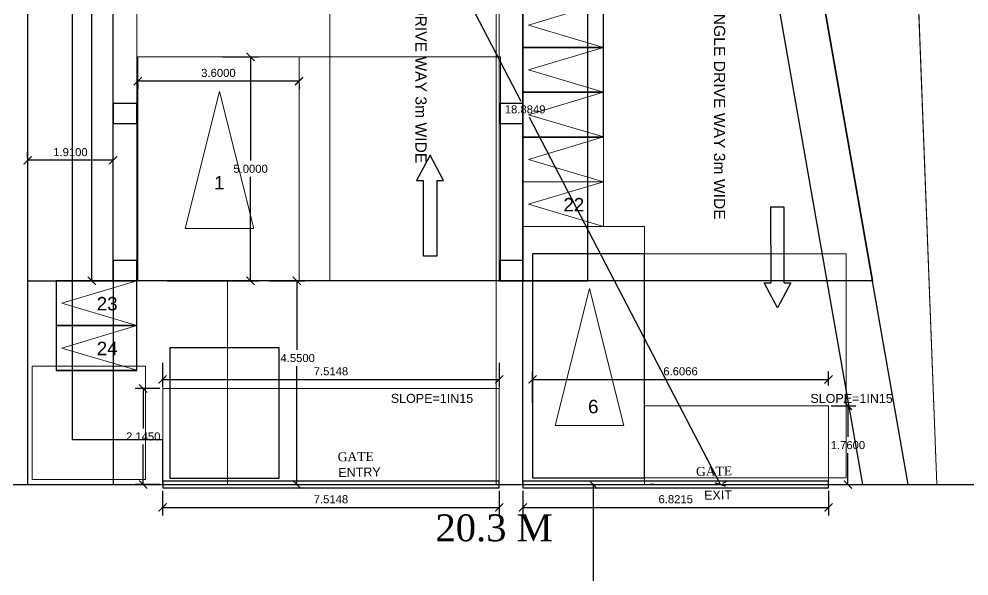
# Model space of a CAD drawing. Header units: metres. Extents: x -1559787 to -1559491, y 43492 to 43648.
# Drawn here: x -1559572.86 to -1559551.65, y 43602.54 to 43614.97 of the extents above; entities that cross this region are included whole.
import ezdxf

# ---------------------------------------------------------------- set-up
doc = ezdxf.new("R2010")
doc.units = ezdxf.units.M
doc.header["$LTSCALE"] = 750
doc.header["$MEASUREMENT"] = 0
doc.header["$PDMODE"] = 35
doc.header["$PDSIZE"] = 50
doc.linetypes.add('DOT2', pattern=[0.125, 0, -0.125])
doc.linetypes.add('PHANTOM2', pattern=[1.25, 0.625, -0.125, 0.125, -0.125, 0.125, -0.125])
doc.layers.get('0').update_dxf_attribs({"lineweight": 5})
doc.layers.get('Defpoints').update_dxf_attribs({"lineweight": 0})
for name, color, linetype, lineweight in [('AR_DIM WRK', 3, 'Continuous', 13), ('AS_AT_SITE', 6, 'Continuous', 5), ('BLK_1_DA_RAMP_1', 1, 'Continuous', 0), ('BLK_1_DA_RAMP_2', 1, 'Continuous', 0), ('BLK_1_FLR_0_STILT', 7, 'Continuous', 0), ('BLK_1_LVL_0_BLDG_FOOT_PRINT', 1, 'Continuous', 5), ('column', 242, 'Continuous', 25), ('DA_PARKING', 1, 'Continuous', 5), ('DA_TWO_WHEELER_PARKING', 130, 'Continuous', 5), ('DIST_EXIT', 7, 'Continuous', 5), ('DRIVE_WAY', 254, 'Continuous', 5), ('ED', 30, 'Continuous', 0), ('FMB_OR_PLR', 70, 'Continuous', 5), ('PER_AISLE_WIDTH', 5, 'Continuous', 5), ('SUPER_IMPOSED', 5, 'Continuous', 5), ('TWO WHEELER', 8, 'Continuous', 13), ('WASTE_DISPOSAL', 7, 'Continuous', 0)]:
    doc.layers.add(name, color=color, linetype=linetype, lineweight=lineweight)
for name, color, linetype in [('BLK_1_LVL_0_FRONT_SETBACK', 2, 'Continuous'), ('BLK_1_LVL_0_SIDE_SETBACK1', 171, 'Continuous'), ('BLK_1_LVL_0_SIDE_SETBACK2', 102, 'Continuous'), ('BLK_1_PROJECTED_BALCONY', 5, 'Continuous'), ('DRIVEWAY', 6, 'Continuous'), ('MAIN_GATE', 57, 'Continuous'), ('PLOT_BOUNDARY', 70, 'Continuous'), ('ROAD_WIDTH', 1, 'Continuous'), ('RWH', 130, 'Continuous'), ('SEPTIC_TANK', 146, 'Continuous'), ('TX', 3, 'Continuous')]:
    doc.layers.add(name, color=color, linetype=linetype)
doc.layers.add('PARKING_SLOT', color=30, linetype='Continuous', plot=False)
doc.layers.add('TWO_WHEELER_PARKING', color=2, linetype='Continuous', plot=False)
doc.styles.get("Standard").update_dxf_attribs({"font": 'arial.ttf'})
doc.styles.add('style4', font='BOOKOS.TTF', dxfattribs={"height": 300})
doc.dimstyles.get("Standard").update_dxf_attribs({"dimtxt": 0.18, "dimasz": 0.18, "dimexe": 0.18, "dimexo": 0.0625, "dimgap": 0.09, "dimtad": 1, "dimtih": 1, "dimtoh": 1, "dimdec": 4, "dimzin": 0, "dimdsep": 46, "dimtxsty": 'Standard', "dimblk": 'ARCHTICK', "dimcen": 0.09, "dimadec": 0, "dimazin": 0, "dimtfac": 1, "dimtdec": 4, "dimtofl": 0, "dimtmove": 0, "dimatfit": 3, "dimldrblk": 'ARCHTICK', "dimfxl": 0, "dimtolj": 1, "dimtzin": 0, "dimarcsym": 0})

# ---------------------------------------------------------------- blocks, each defined once
blk = doc.blocks.new('_ArchTick')
at = {"color": 0, "linetype": 'ByBlock', "const_width": 0.15}
blk.add_lwpolyline([(-0.5, -0.5), (0.5, 0.5)], dxfattribs=at)
blk = doc.blocks.new('*D58')
at = {"layer": 'Defpoints', "color": 0}
for p in [(-1559560.04, 43604.579), (-1559558.611, 43604.579), (-1559560.357, 43592.379)]:
    blk.add_point(p, dxfattribs=at)
at = {"layer": 'ROAD_WIDTH', "color": 0, "linetype": 'DOT2', "lineweight": -2}
for p, q in [((-1559558.673, 43604.579), (-1559560.22, 43604.579)), ((-1559560.294, 43592.379), (-1559559.86, 43592.379))]:
    blk.add_line(p, q, dxfattribs=at)
at = {"layer": 'ROAD_WIDTH', "color": 0, "linetype": 'PHANTOM2', "lineweight": -2}
for p, q in [((-1559560.04, 43604.579), (-1559560.04, 43598.661)), ((-1559560.04, 43592.379), (-1559560.04, 43598.297))]:
    blk.add_line(p, q, dxfattribs=at)
at = {"layer": 'ROAD_WIDTH', "color": 0, "lineweight": -2, "xscale": 0.18, "yscale": 0.18, "zscale": 0.18}
for p, rotation in [((-1559560.04, 43604.579), 90), ((-1559560.04, 43592.379), 270)]:
    blk.add_blockref('_ArchTick', p, dxfattribs=dict(at, rotation=rotation))
at = {"layer": 'ROAD_WIDTH', "color": 0, "insert": (-1559560.04, 43598.479), "char_height": 0.18, "attachment_point": 5}
blk.add_mtext('\\A1;12.2000', dxfattribs=at)
blk = doc.blocks.new('*U60')
for p, q in [((0, -200), (0, 200)), ((0, 200), (2249, 200)), ((2249, -200), (0, -200))]:
    blk.add_line(p, q)
blk.add_lwpolyline([(2249, -200), (2249, -400), (3000, 0), (2249, 400), (2249, 200)])
blk = doc.blocks.new('*D61')
at = {"layer": 'Defpoints', "color": 0}
for p in [(-1559570.211, 43613.587), (-1559570.211, 43613.587), (-1559566.611, 43613.587)]:
    blk.add_point(p, dxfattribs=at)
at = {"layer": 'ED', "color": 0, "lineweight": -2}
for p, q in [((-1559566.611, 43613.587), (-1559570.211, 43613.587)), ((-1559570.211, 43613.525), (-1559570.211, 43613.407)), ((-1559566.611, 43613.525), (-1559566.611, 43613.407))]:
    blk.add_line(p, q, dxfattribs=at)
at = {"layer": 'ED', "color": 0, "lineweight": -2, "xscale": 0.18, "yscale": 0.18, "zscale": 0.18, "rotation": 180}
blk.add_blockref('_ArchTick', (-1559570.211, 43613.587), dxfattribs=at)
at = {"layer": 'ED', "color": 0, "lineweight": -2, "xscale": 0.18, "yscale": 0.18, "zscale": 0.18}
blk.add_blockref('_ArchTick', (-1559566.611, 43613.587), dxfattribs=at)
at = {"layer": 'ED', "color": 0, "insert": (-1559568.411, 43613.769), "char_height": 0.18, "attachment_point": 5}
blk.add_mtext('\\A1;3.6000', dxfattribs=at)
blk = doc.blocks.new('*D62')
at = {"layer": 'Defpoints', "color": 0}
for p in [(-1559568.376, 43614.129), (-1559567.693, 43614.129), (-1559569.617, 43609.129)]:
    blk.add_point(p, dxfattribs=at)
at = {"layer": 'ED', "color": 0, "lineweight": -2}
for p, q in [((-1559568.313, 43614.129), (-1559567.513, 43614.129)), ((-1559567.693, 43614.129), (-1559567.693, 43611.811)), ((-1559567.693, 43609.129), (-1559567.693, 43611.447)), ((-1559569.555, 43609.129), (-1559567.513, 43609.129))]:
    blk.add_line(p, q, dxfattribs=at)
at = {"layer": 'ED', "color": 0, "lineweight": -2, "xscale": 0.18, "yscale": 0.18, "zscale": 0.18}
for p, rotation in [((-1559567.693, 43614.129), 90), ((-1559567.693, 43609.129), 270)]:
    blk.add_blockref('_ArchTick', p, dxfattribs=dict(at, rotation=rotation))
at = {"layer": 'ED', "color": 0, "insert": (-1559567.693, 43611.629), "char_height": 0.18, "attachment_point": 5}
blk.add_mtext('\\A1;5.0000', dxfattribs=at)
blk = doc.blocks.new('*D64')
at = {"layer": 'BLK_1_DA_RAMP_2', "color": 0, "lineweight": -2}
for p, q in [((-1559554.727, 43606.339), (-1559554.175, 43606.339)), ((-1559554.355, 43606.339), (-1559554.355, 43605.641)), ((-1559554.355, 43604.579), (-1559554.355, 43605.277)), ((-1559554.727, 43604.579), (-1559554.175, 43604.579))]:
    blk.add_line(p, q, dxfattribs=at)
at = {"layer": 'Defpoints', "color": 0}
for p in [(-1559554.789, 43606.339), (-1559554.789, 43604.579), (-1559554.355, 43604.579)]:
    blk.add_point(p, dxfattribs=at)
at = {"layer": 'BLK_1_DA_RAMP_2', "color": 0, "lineweight": -2, "xscale": 0.18, "yscale": 0.18, "zscale": 0.18}
for p, rotation in [((-1559554.355, 43606.339), 90), ((-1559554.355, 43604.579), 270)]:
    blk.add_blockref('_ArchTick', p, dxfattribs=dict(at, rotation=rotation))
at = {"layer": 'BLK_1_DA_RAMP_2', "color": 0, "insert": (-1559554.355, 43605.459), "char_height": 0.18, "attachment_point": 5}
blk.add_mtext('\\A1;1.7600', dxfattribs=at)
blk = doc.blocks.new('*D65')
at = {"layer": 'Defpoints', "color": 0}
for p in [(-1559569.656, 43604.504), (-1559562.141, 43604.504), (-1559562.141, 43604.069)]:
    blk.add_point(p, dxfattribs=at)
at = {"layer": 'ED', "color": 0, "lineweight": -2}
for p, q in [((-1559569.656, 43604.442), (-1559569.656, 43603.889)), ((-1559562.141, 43604.442), (-1559562.141, 43603.889)), ((-1559569.656, 43604.069), (-1559562.141, 43604.069))]:
    blk.add_line(p, q, dxfattribs=at)
at = {"layer": 'ED', "color": 0, "lineweight": -2, "xscale": 0.18, "yscale": 0.18, "zscale": 0.18, "rotation": 180}
blk.add_blockref('_ArchTick', (-1559569.656, 43604.069), dxfattribs=at)
at = {"layer": 'ED', "color": 0, "lineweight": -2, "xscale": 0.18, "yscale": 0.18, "zscale": 0.18}
blk.add_blockref('_ArchTick', (-1559562.141, 43604.069), dxfattribs=at)
at = {"layer": 'ED', "color": 0, "insert": (-1559565.898, 43604.25), "char_height": 0.18, "attachment_point": 5}
blk.add_mtext('\\A1;7.5148', dxfattribs=at)
blk = doc.blocks.new('*D66')
at = {"layer": 'Defpoints', "color": 0}
for p in [(-1559561.611, 43604.504), (-1559554.789, 43604.504), (-1559554.789, 43604.069)]:
    blk.add_point(p, dxfattribs=at)
at = {"layer": 'ED', "color": 0, "lineweight": -2}
for p, q in [((-1559561.611, 43604.442), (-1559561.611, 43603.889)), ((-1559554.789, 43604.442), (-1559554.789, 43603.889)), ((-1559561.611, 43604.069), (-1559554.789, 43604.069))]:
    blk.add_line(p, q, dxfattribs=at)
at = {"layer": 'ED', "color": 0, "lineweight": -2, "xscale": 0.18, "yscale": 0.18, "zscale": 0.18, "rotation": 180}
blk.add_blockref('_ArchTick', (-1559561.611, 43604.069), dxfattribs=at)
at = {"layer": 'ED', "color": 0, "lineweight": -2, "xscale": 0.18, "yscale": 0.18, "zscale": 0.18}
blk.add_blockref('_ArchTick', (-1559554.789, 43604.069), dxfattribs=at)
at = {"layer": 'ED', "color": 0, "insert": (-1559558.2, 43604.25), "char_height": 0.18, "attachment_point": 5}
blk.add_mtext('\\A1;6.8215', dxfattribs=at)
blk = doc.blocks.new('*D69')
at = {"layer": 'BLK_1_DA_RAMP_1', "color": 0, "lineweight": -2}
for p, q in [((-1559569.718, 43606.724), (-1559570.27, 43606.724)), ((-1559570.09, 43606.724), (-1559570.09, 43605.833)), ((-1559570.09, 43604.579), (-1559570.09, 43605.47)), ((-1559569.718, 43604.579), (-1559570.27, 43604.579))]:
    blk.add_line(p, q, dxfattribs=at)
at = {"layer": 'Defpoints', "color": 0}
for p in [(-1559569.656, 43606.724), (-1559570.09, 43604.579), (-1559569.656, 43604.579)]:
    blk.add_point(p, dxfattribs=at)
at = {"layer": 'BLK_1_DA_RAMP_1', "color": 0, "lineweight": -2, "xscale": 0.18, "yscale": 0.18, "zscale": 0.18}
for p, rotation in [((-1559570.09, 43606.724), 90), ((-1559570.09, 43604.579), 270)]:
    blk.add_blockref('_ArchTick', p, dxfattribs=dict(at, rotation=rotation))
at = {"layer": 'BLK_1_DA_RAMP_1', "color": 0, "insert": (-1559570.09, 43605.652), "char_height": 0.18, "attachment_point": 5}
blk.add_mtext('\\A1;2.1450', dxfattribs=at)
blk = doc.blocks.new('*D71')
at = {"layer": 'Defpoints', "color": 0}
for p in [(-1559570.761, 43640.769), (-1559571.237, 43609.129), (-1559570.761, 43609.129)]:
    blk.add_point(p, dxfattribs=at)
at = {"layer": 'ED', "color": 0, "lineweight": -2}
for p, q in [((-1559570.823, 43640.769), (-1559571.417, 43640.769)), ((-1559571.237, 43640.769), (-1559571.237, 43625.131)), ((-1559571.237, 43609.129), (-1559571.237, 43624.767)), ((-1559570.823, 43609.129), (-1559571.417, 43609.129))]:
    blk.add_line(p, q, dxfattribs=at)
at = {"layer": 'ED', "color": 0, "lineweight": -2, "xscale": 0.18, "yscale": 0.18, "zscale": 0.18}
for p, rotation in [((-1559571.237, 43640.769), 90), ((-1559571.237, 43609.129), 270)]:
    blk.add_blockref('_ArchTick', p, dxfattribs=dict(at, rotation=rotation))
at = {"layer": 'ED', "color": 0, "insert": (-1559571.237, 43624.949), "char_height": 0.18, "attachment_point": 5}
blk.add_mtext('\\A1;31.6400', dxfattribs=at)
blk = doc.blocks.new('*D74')
at = {"layer": 'Defpoints', "color": 0}
for p in [(-1559567.336, 43609.129), (-1559567.336, 43604.579), (-1559566.661, 43604.579)]:
    blk.add_point(p, dxfattribs=at)
at = {"layer": 'ED', "color": 0, "lineweight": -2}
for p, q in [((-1559567.273, 43609.129), (-1559566.481, 43609.129)), ((-1559566.661, 43609.129), (-1559566.661, 43607.585)), ((-1559566.661, 43604.579), (-1559566.661, 43607.221)), ((-1559567.273, 43604.579), (-1559566.481, 43604.579))]:
    blk.add_line(p, q, dxfattribs=at)
at = {"layer": 'ED', "color": 0, "lineweight": -2, "xscale": 0.18, "yscale": 0.18, "zscale": 0.18}
for p, rotation in [((-1559566.661, 43609.129), 90), ((-1559566.661, 43604.579), 270)]:
    blk.add_blockref('_ArchTick', p, dxfattribs=dict(at, rotation=rotation))
at = {"layer": 'ED', "color": 0, "insert": (-1559566.641, 43607.403), "char_height": 0.18, "attachment_point": 5}
blk.add_mtext('\\A1;4.5500', dxfattribs=at)
blk = doc.blocks.new('*D75')
at = {"layer": 'Defpoints', "color": 0}
for p in [(-1559572.671, 43611.819), (-1559572.671, 43611.819), (-1559570.761, 43611.819)]:
    blk.add_point(p, dxfattribs=at)
at = {"layer": 'ED', "color": 0, "lineweight": -2}
for p, q in [((-1559572.671, 43611.882), (-1559572.671, 43611.999)), ((-1559570.761, 43611.882), (-1559570.761, 43611.999)), ((-1559570.761, 43611.819), (-1559572.671, 43611.819))]:
    blk.add_line(p, q, dxfattribs=at)
at = {"layer": 'ED', "color": 0, "lineweight": -2, "xscale": 0.18, "yscale": 0.18, "zscale": 0.18, "rotation": 180}
blk.add_blockref('_ArchTick', (-1559572.671, 43611.819), dxfattribs=at)
at = {"layer": 'ED', "color": 0, "lineweight": -2, "xscale": 0.18, "yscale": 0.18, "zscale": 0.18}
blk.add_blockref('_ArchTick', (-1559570.761, 43611.819), dxfattribs=at)
at = {"layer": 'ED', "color": 0, "insert": (-1559571.716, 43612.001), "char_height": 0.18, "attachment_point": 5}
blk.add_mtext('\\A1;1.9100', dxfattribs=at)
blk = doc.blocks.new('*D85')
at = {"layer": 'BLK_1_DA_RAMP_1', "color": 0, "lineweight": -2}
for p, q in [((-1559569.656, 43607.298), (-1559569.656, 43606.745)), ((-1559562.141, 43607.298), (-1559562.141, 43606.745)), ((-1559569.656, 43606.925), (-1559562.141, 43606.925))]:
    blk.add_line(p, q, dxfattribs=at)
at = {"layer": 'Defpoints', "color": 0}
for p in [(-1559569.656, 43607.361), (-1559562.141, 43607.361), (-1559562.141, 43606.925)]:
    blk.add_point(p, dxfattribs=at)
at = {"layer": 'BLK_1_DA_RAMP_1', "color": 0, "lineweight": -2, "xscale": 0.18, "yscale": 0.18, "zscale": 0.18, "rotation": 180}
blk.add_blockref('_ArchTick', (-1559569.656, 43606.925), dxfattribs=at)
at = {"layer": 'BLK_1_DA_RAMP_1', "color": 0, "lineweight": -2, "xscale": 0.18, "yscale": 0.18, "zscale": 0.18}
blk.add_blockref('_ArchTick', (-1559562.141, 43606.925), dxfattribs=at)
at = {"layer": 'BLK_1_DA_RAMP_1', "color": 0, "insert": (-1559565.898, 43607.107), "char_height": 0.18, "attachment_point": 5}
blk.add_mtext('\\A1;7.5148', dxfattribs=at)
blk = doc.blocks.new('*D86')
at = {"layer": 'BLK_1_DA_RAMP_1', "color": 0, "lineweight": -2}
for p, q in [((-1559561.396, 43606.402), (-1559561.396, 43607.105)), ((-1559554.789, 43606.787), (-1559554.789, 43607.105)), ((-1559561.396, 43606.925), (-1559554.789, 43606.925))]:
    blk.add_line(p, q, dxfattribs=at)
at = {"layer": 'Defpoints', "color": 0}
for p in [(-1559554.789, 43606.925), (-1559554.789, 43606.724), (-1559561.396, 43606.339)]:
    blk.add_point(p, dxfattribs=at)
at = {"layer": 'BLK_1_DA_RAMP_1', "color": 0, "lineweight": -2, "xscale": 0.18, "yscale": 0.18, "zscale": 0.18, "rotation": 180}
blk.add_blockref('_ArchTick', (-1559561.396, 43606.925), dxfattribs=at)
at = {"layer": 'BLK_1_DA_RAMP_1', "color": 0, "lineweight": -2, "xscale": 0.18, "yscale": 0.18, "zscale": 0.18}
blk.add_blockref('_ArchTick', (-1559554.789, 43606.925), dxfattribs=at)
at = {"layer": 'BLK_1_DA_RAMP_1', "color": 0, "insert": (-1559558.093, 43607.107), "char_height": 0.18, "attachment_point": 5}
blk.add_mtext('\\A1;6.6066', dxfattribs=at)
blk = doc.blocks.new('*D239')
at = {"layer": 'Defpoints', "color": 0}
for p in [(-1559565.921, 43621.332), (-1559557.203, 43604.579), (-1559557.203, 43604.579)]:
    blk.add_point(p, dxfattribs=at)
at = {"layer": 'DIST_EXIT', "color": 0, "lineweight": -2}
for p, q in [((-1559565.921, 43621.332), (-1559561.657, 43613.137)), ((-1559565.865, 43621.36), (-1559565.761, 43621.415)), ((-1559557.203, 43604.579), (-1559561.468, 43612.773)), ((-1559557.148, 43604.608), (-1559557.044, 43604.662))]:
    blk.add_line(p, q, dxfattribs=at)
at = {"layer": 'DIST_EXIT', "color": 0, "lineweight": -2, "xscale": 0.18, "yscale": 0.18, "zscale": 0.18}
for p, rotation in [((-1559565.921, 43621.332), 117.4909494862119), ((-1559557.203, 43604.579), 297.490949486212)]:
    blk.add_blockref('_ArchTick', p, dxfattribs=dict(at, rotation=rotation))
at = {"layer": 'DIST_EXIT', "color": 0, "insert": (-1559561.562, 43612.955), "char_height": 0.18, "attachment_point": 5}
blk.add_mtext('\\A1;18.8849', dxfattribs=at)
blk = doc.blocks.new('2WHEELER')
for points in [[(-1559565.078, 43630.218), (-1559565.078, 43629.218), (-1559563.278, 43629.218), (-1559563.278, 43630.218)], [(-1559564.953, 43629.716), (-1559563.278, 43630.218), (-1559563.278, 43629.218)]]:
    blk.add_lwpolyline(points, close=True)

msp = doc.modelspace()

# ---------------------------------------------------------------- linework, layer by layer
for p, q in [((-1559570.76088, 43609.12907), (-1559570.76088, 43640.76907)), ((-1559562.14088, 43623.61907), (-1559562.14088, 43609.43407)), ((-1559570.23088, 43609.57907), (-1559570.23088, 43620.56907)), ((-1559561.61088, 43620.56907), (-1559561.61088, 43609.12907)), ((-1559561.61088, 43609.12907), (-1559570.76088, 43609.12907))]:
    msp.add_line(p, q)
for points in [[(-1559552.37088, 43604.57907), (-1559553.87375, 43644.15055), (-1559572.67088, 43644.47907), (-1559572.67088, 43604.57907)], [(-1559553.01088, 43604.57907), (-1559559.32264, 43640.55966), (-1559559.26088, 43643.81907), (-1559572.67088, 43643.81907), (-1559572.67088, 43604.57907)], [(-1559568.38719, 43613.35711), (-1559567.61987, 43610.29603), (-1559569.1545, 43610.29603)], [(-1559560.12753, 43608.95711), (-1559559.36021, 43605.89603), (-1559560.89484, 43605.89603)]]:
    msp.add_lwpolyline(points, close=True)
at = {"layer": 'AR_DIM WRK'}
for p, q in [((-1559572.67088, 43644.47907), (-1559572.67088, 43604.57907)), ((-1559552.37088, 43604.57907), (-1559553.87375, 43644.15055)), ((-1559572.67088, 43604.57907), (-1559552.37088, 43604.57907))]:
    msp.add_line(p, q, dxfattribs=at)
at = {"layer": 'AS_AT_SITE'}
msp.add_lwpolyline([(-1559553.01088, 43604.57907), (-1559559.32264, 43640.55966), (-1559559.26088, 43643.81907), (-1559572.67088, 43643.81907), (-1559572.67088, 43604.57907)], close=True, dxfattribs=at)
at = {"layer": 'BLK_1_DA_RAMP_1'}
msp.add_lwpolyline([(-1559562.14088, 43604.65407), (-1559569.65567, 43604.65407), (-1559569.65567, 43606.72407), (-1559562.14088, 43606.72407)], close=True, dxfattribs=at)
at = {"layer": 'BLK_1_DA_RAMP_2'}
msp.add_lwpolyline([(-1559554.78938, 43604.65407), (-1559558.89601, 43604.65407), (-1559558.89601, 43606.33907), (-1559554.78938, 43606.33907)], close=True, dxfattribs=at)
at = {"layer": 'BLK_1_FLR_0_STILT'}
msp.add_lwpolyline([(-1559570.16088, 43640.31907), (-1559562.14088, 43640.31907), (-1559562.14088, 43609.12907), (-1559570.23088, 43609.12907), (-1559570.23088, 43620.33907), (-1559565.92088, 43620.33907), (-1559565.92088, 43623.84907), (-1559570.16088, 43623.84907)], close=True, dxfattribs=at)
at = {"layer": 'BLK_1_LVL_0_BLDG_FOOT_PRINT'}
msp.add_lwpolyline([(-1559570.76088, 43640.76907), (-1559561.61088, 43640.76907), (-1559561.61088, 43624.06907), (-1559561.61088, 43624.06907), (-1559561.61088, 43623.84907), (-1559560.16088, 43623.84907), (-1559560.16088, 43620.33907), (-1559561.61088, 43620.33907), (-1559561.61088, 43609.12907), (-1559570.76088, 43609.12907), (-1559570.76088, 43620.33907), (-1559570.76088, 43623.84907)], close=True, dxfattribs=at)
at = {"layer": 'BLK_1_LVL_0_FRONT_SETBACK'}
msp.add_lwpolyline([(-1559570.76088, 43609.12907), (-1559570.76088, 43604.57907), (-1559561.61088, 43604.57907), (-1559561.61088, 43609.12907)], close=True, dxfattribs=at)
at = {"layer": 'BLK_1_LVL_0_SIDE_SETBACK1'}
msp.add_lwpolyline([(-1559561.61094, 43640.76907), (-1559560.16088, 43640.76907), (-1559559.3195, 43640.72565), (-1559559.32264, 43640.55966), (-1559553.80905, 43609.12907), (-1559561.61088, 43609.12907), (-1559561.61088, 43620.33907), (-1559560.16088, 43620.33907), (-1559560.16087, 43623.84907), (-1559561.61088, 43623.84907), (-1559561.61088, 43640.31907)], close=True, dxfattribs=at)
at = {"layer": 'BLK_1_LVL_0_SIDE_SETBACK2', "linetype": 'ByBlock'}
msp.add_lwpolyline([(-1559570.76088, 43640.76907), (-1559572.67088, 43640.76907), (-1559572.67088, 43609.12907), (-1559570.76088, 43609.12907)], close=True, dxfattribs=at)
at = {"layer": 'BLK_1_PROJECTED_BALCONY'}
msp.add_lwpolyline([(-1559560.16088, 43620.33907), (-1559561.61088, 43620.33907), (-1559561.61088, 43609.12907), (-1559560.16088, 43609.12907)], close=True, dxfattribs=at)
at = {"layer": 'column'}
for points in [[(-1559570.76088, 43613.09074), (-1559570.76088, 43612.64074), (-1559570.23088, 43612.64074), (-1559570.23088, 43613.09074)], [(-1559562.14088, 43613.09074), (-1559562.14088, 43612.64074), (-1559561.61088, 43612.64074), (-1559561.61088, 43613.09074)], [(-1559570.76088, 43609.57907), (-1559570.76088, 43609.12907), (-1559570.23088, 43609.12907), (-1559570.23088, 43609.57907)], [(-1559562.14088, 43609.57907), (-1559562.14088, 43609.12907), (-1559561.61088, 43609.12907), (-1559561.61088, 43609.57907)]]:
    msp.add_lwpolyline(points, close=True, dxfattribs=at)
at = {"layer": 'DA_PARKING', "linetype": 'Continuous'}
msp.add_lwpolyline([(-1559570.21088, 43609.12907), (-1559566.61088, 43609.12907), (-1559566.61088, 43614.12907), (-1559570.21088, 43614.12907)], close=True, dxfattribs=at)
at = {"layer": 'DA_TWO_WHEELER_PARKING', "linetype": 'Continuous'}
for points in [[(-1559561.61088, 43612.33907), (-1559561.61088, 43611.33907), (-1559559.81088, 43611.33907), (-1559559.81088, 43612.33907)], [(-1559561.61088, 43611.33907), (-1559561.61088, 43610.33907), (-1559559.81088, 43610.33907), (-1559559.81088, 43611.33907)]]:
    msp.add_lwpolyline(points, close=True, dxfattribs=at)
at = {"layer": 'DRIVE_WAY', "color": 254}
for points in [[(-1559562.21088, 43634.75907), (-1559558.3051, 43634.75907), (-1559553.01088, 43604.57907), (-1559558.89601, 43604.57907), (-1559558.89601, 43610.33907), (-1559559.81088, 43610.33907), (-1559559.81088, 43620.33907), (-1559559.81088, 43625.92724), (-1559561.61088, 43629.62907), (-1559562.21088, 43629.62907)], [(-1559565.92088, 43629.20907), (-1559562.21088, 43629.20907), (-1559562.21088, 43609.12907), (-1559565.92088, 43609.12907), (-1559565.92088, 43617.03907), (-1559565.92088, 43617.03907), (-1559565.92088, 43618.53907), (-1559565.92088, 43618.53907)], [(-1559568.21088, 43609.12907), (-1559562.21088, 43609.12907), (-1559562.21088, 43604.57907), (-1559568.21088, 43604.57907)]]:
    msp.add_lwpolyline(points, close=True, dxfattribs=at)
at = {"layer": 'FMB_OR_PLR'}
msp.add_lwpolyline([(-1559552.37088, 43604.57907), (-1559553.87375, 43644.15055), (-1559572.67088, 43644.47907), (-1559572.67088, 43604.57907)], close=True, dxfattribs=at)
at = {"layer": 'MAIN_GATE'}
for points in [[(-1559569.65567, 43604.65407), (-1559569.65567, 43604.50407), (-1559562.14088, 43604.50407), (-1559562.14088, 43604.65407)], [(-1559561.61088, 43604.65407), (-1559561.61088, 43604.50407), (-1559554.78938, 43604.50407), (-1559554.78938, 43604.65407)]]:
    msp.add_lwpolyline(points, close=True, dxfattribs=at)
at = {"layer": 'PARKING_SLOT', "linetype": 'Continuous'}
msp.add_lwpolyline([(-1559561.39601, 43604.72907), (-1559558.89601, 43604.72907), (-1559558.89601, 43609.72907), (-1559561.39601, 43609.72907)], close=True, dxfattribs=at)
at = {"layer": 'PER_AISLE_WIDTH', "linetype": 'Continuous'}
for points in [[(-1559566.61088, 43609.12907), (-1559562.11088, 43609.12907), (-1559562.11088, 43614.12907), (-1559566.61088, 43614.12907)], [(-1559558.89601, 43604.72907), (-1559554.39601, 43604.72907), (-1559554.39601, 43609.72907), (-1559558.89601, 43609.72907)]]:
    msp.add_lwpolyline(points, close=True, dxfattribs=at)
at = {"layer": 'PLOT_BOUNDARY'}
msp.add_lwpolyline([(-1559553.01088, 43604.57907), (-1559559.32264, 43640.55966), (-1559559.26088, 43643.81907), (-1559572.67088, 43643.81907), (-1559572.67088, 43604.57907)], close=True, dxfattribs=at)
at = {"layer": 'ROAD_WIDTH'}
msp.add_lwpolyline([(-1559552.37088, 43604.57907), (-1559537.37088, 43604.57907), (-1559537.37088, 43592.37907), (-1559787.37088, 43592.37907), (-1559787.37088, 43604.57907)], close=True, dxfattribs=at)
at = {"layer": 'RWH'}
msp.add_lwpolyline([(-1559569.65567, 43604.57907), (-1559569.65567, 43605.57907), (-1559571.67088, 43605.57907), (-1559571.67088, 43642.81907), (-1559560.28001, 43642.81907), (-1559560.32429, 43640.48202), (-1559554.02615, 43604.57907), (-1559553.01088, 43604.57907), (-1559559.32264, 43640.55966), (-1559559.26088, 43643.81907), (-1559572.67088, 43643.81907), (-1559572.67088, 43604.57907)], close=True, dxfattribs=at)
at = {"layer": 'SEPTIC_TANK', "linetype": 'ByBlock'}
msp.add_lwpolyline([(-1559569.49346, 43604.72207), (-1559567.05709, 43604.72207), (-1559567.05709, 43607.62907), (-1559569.49346, 43607.62907)], close=True, dxfattribs=at)
at = {"layer": 'SUPER_IMPOSED'}
msp.add_lwpolyline([(-1559553.01088, 43604.57907), (-1559559.32264, 43640.55966), (-1559559.26088, 43643.81907), (-1559572.67088, 43643.81907), (-1559572.67088, 43604.57907)], close=True, dxfattribs=at)
at = {"layer": 'TWO_WHEELER_PARKING', "linetype": 'Continuous'}
for points in [[(-1559561.61088, 43615.33907), (-1559561.61088, 43614.33907), (-1559559.81088, 43614.33907), (-1559559.81088, 43615.33907)], [(-1559561.61088, 43614.33907), (-1559561.61088, 43613.33907), (-1559559.81088, 43613.33907), (-1559559.81088, 43614.33907)], [(-1559561.61088, 43613.33907), (-1559561.61088, 43612.33907), (-1559559.81088, 43612.33907), (-1559559.81088, 43613.33907)], [(-1559572.03088, 43609.12907), (-1559572.03088, 43608.12907), (-1559570.23088, 43608.12907), (-1559570.23088, 43609.12907)], [(-1559572.03088, 43608.12907), (-1559572.03088, 43607.12907), (-1559570.23088, 43607.12907), (-1559570.23088, 43608.12907)]]:
    msp.add_lwpolyline(points, close=True, dxfattribs=at)
at = {"layer": 'WASTE_DISPOSAL', "color": 2}
msp.add_lwpolyline([(-1559572.56911, 43604.69299), (-1559570.03911, 43604.69299), (-1559570.03911, 43607.22299), (-1559572.56911, 43607.22299)], close=True, dxfattribs=at)

# ---------------------------------------------------------------- block references
at = {"layer": 'DRIVEWAY', "yscale": 0.00075, "zscale": 0.00075}
for p, xscale, rotation in [((-1559563.68488, 43609.68127), 0.00075, 90), ((-1559555.93145, 43610.77152), -0.00075, 90.15446577688823)]:
    msp.add_blockref('*U60', p, dxfattribs=dict(at, xscale=xscale, rotation=rotation))
at = {"layer": 'TWO WHEELER'}
for p in [(3.46709, -14.87862), (3.46709, -15.87862), (3.46709, -16.87862), (3.46709, -17.87862), (3.46709, -18.87862), (-6.95291, -21.08862), (-6.95291, -22.08862)]:
    msp.add_blockref('2WHEELER', p, dxfattribs=at)

# ---------------------------------------------------------------- texts
for p in [(-1559564.01233, 43616.68062), (-1559557.34614, 43615.42121)]:
    msp.add_text('SINGLE DRIVE WAY 3m WIDE', height=0.25, rotation=270).set_placement(p)
at = {"color": 4}
for s, p in [('1', (-1559568.50851, 43611.16875)), ('22', (-1559560.7086, 43610.67728)), ('23', (-1559571.1286, 43608.46728)), ('24', (-1559571.1286, 43607.46728)), ('6', (-1559560.15776, 43606.17033))]:
    msp.add_text(s, height=0.3, dxfattribs=at).set_placement(p)
at = {"style": 'style4'}
msp.add_text('20.3 M', height=0.6, dxfattribs=at).set_placement((-1559563.5646, 43603.31271))
at = {"layer": 'BLK_1_DA_RAMP_1', "insert": (-1559563.64245, 43606.6033), "char_height": 0.2, "width": 2.4, "attachment_point": 2}
msp.add_mtext('SLOPE=1IN15', dxfattribs=at)
at = {"layer": 'BLK_1_DA_RAMP_2', "insert": (-1559554.27301, 43606.60196), "char_height": 0.2, "width": 2.4, "attachment_point": 2}
msp.add_mtext('SLOPE=1IN15', dxfattribs=at)
at = {"layer": 'TX', "ltscale": 0.23, "style": 'style4'}
for p in [(-1559565.74656, 43605.09602), (-1559557.7455, 43604.77002)]:
    msp.add_text('GATE', height=0.2, rotation=0.971681, dxfattribs=at).set_placement(p)
at = {"layer": 'TX', "linetype": 'ByBlock', "ltscale": 0.23, "char_height": 0.2, "width": 29.6180367, "attachment_point": 1, "rotation": 0.971687, "style": 'style4'}
for s, insert in [('{\\fArial|b0|i0|c0|p34;ENTRY}', (-1559565.73512, 43604.94697)), ('{\\fArial|b0|i0|c0|p34;EXIT}', (-1559557.56712, 43604.43925))]:
    msp.add_mtext(s, dxfattribs=dict(at, insert=insert))

# ---------------------------------------------------------------- dimensions: what is measured, and where the dimension line sits
at = {"layer": 'BLK_1_DA_RAMP_1', "color": 2}
for base, p1, p2, picture, middle in [((-1559562.14088, 43606.92521), (-1559569.65567, 43607.36073), (-1559562.14088, 43607.36073), '*D85', (-1559565.89827, 43607.10711)), ((-1559554.78938, 43606.92521), (-1559561.39601, 43606.33907), (-1559554.78938, 43606.72407), '*D86', (-1559558.09269, 43607.10711))]:
    dim = msp.add_linear_dim(base=base, p1=p1, p2=p2, dimstyle='Standard', dxfattribs=at)
    dim.commit()
    dim.dimension.update_dxf_attribs({"geometry": picture, "text_midpoint": middle})
at = {"layer": 'BLK_1_DA_RAMP_1', "color": 1}
dim = msp.add_linear_dim(base=(-1559570.09045, 43604.57907), p1=(-1559569.65567, 43606.72407), p2=(-1559569.65567, 43604.57907), angle=90, dimstyle='Standard', dxfattribs=at)
dim.commit()
dim.dimension.update_dxf_attribs({"geometry": '*D69', "text_midpoint": (-1559570.09045, 43605.65157)})
at = {"layer": 'BLK_1_DA_RAMP_2', "color": 2}
dim = msp.add_linear_dim(base=(-1559554.3546, 43604.57907), p1=(-1559554.78938, 43606.33907), p2=(-1559554.78938, 43604.57907), angle=90, dimstyle='Standard', override={"dimscale": 1}, dxfattribs=at)
dim.commit()
dim.dimension.update_dxf_attribs({"geometry": '*D64', "text_midpoint": (-1559554.3546, 43605.45907)})
at = {"layer": 'DIST_EXIT'}
dim = msp.add_aligned_dim(p1=(-1559565.92088, 43621.33157), p2=(-1559557.20344, 43604.57907), distance=0, dimstyle='Standard', dxfattribs=at)
dim.commit()
dim.dimension.update_dxf_attribs({"geometry": '*D239', "text_midpoint": (-1559561.56216, 43612.95532)})
at = {"layer": 'ED'}
for base, p1, p2, picture, middle in [((-1559571.23729, 43609.12907), (-1559570.76088, 43640.76907), (-1559570.76088, 43609.12907), '*D71', (-1559571.23729, 43624.94907)), ((-1559567.6927, 43614.12907), (-1559569.61731, 43609.12907), (-1559568.37573, 43614.12907), '*D62', (-1559567.6927, 43611.62907))]:
    dim = msp.add_linear_dim(base=base, p1=p1, p2=p2, angle=90, dimstyle='Standard', override={"dimtmove": 1, "dimfxl": 5}, dxfattribs=at)
    dim.commit()
    dim.dimension.update_dxf_attribs({"geometry": picture, "text_midpoint": middle})
for base, p1, p2, picture, middle in [((-1559570.21088, 43613.58731), (-1559566.61088, 43613.58731), (-1559570.21088, 43613.58731), '*D61', (-1559568.41088, 43613.76927)), ((-1559572.67088, 43611.81907), (-1559570.76088, 43611.81907), (-1559572.67088, 43611.81907), '*D75', (-1559571.71588, 43612.00098)), ((-1559562.14088, 43604.06855), (-1559569.65567, 43604.50407), (-1559562.14088, 43604.50407), '*D65', (-1559565.89827, 43604.25046)), ((-1559554.78938, 43604.06855), (-1559561.61088, 43604.50407), (-1559554.78938, 43604.50407), '*D66', (-1559558.20013, 43604.25046))]:
    dim = msp.add_linear_dim(base=base, p1=p1, p2=p2, dimstyle='Standard', override={"dimtmove": 1, "dimfxl": 5}, dxfattribs=at)
    dim.commit()
    dim.dimension.update_dxf_attribs({"geometry": picture, "text_midpoint": middle})
dim = msp.add_linear_dim(base=(-1559566.66073, 43604.57907), p1=(-1559567.33591, 43609.12907), p2=(-1559567.33591, 43604.57907), angle=90, dimstyle='Standard', override={"dimtmove": 1, "dimfxl": 5}, dxfattribs=at)
dim.commit()
dim.dimension.update_dxf_attribs({"geometry": '*D74', "text_midpoint": (-1559566.6411, 43607.40317), "dimtype": 160})
at = {"layer": 'ROAD_WIDTH'}
dim = msp.add_linear_dim(base=(-1559560.0402, 43604.57907), p1=(-1559560.35653, 43592.37907), p2=(-1559558.61088, 43604.57907), angle=90, dimstyle='Standard', override={"dimfxl": 75, "dimarcsym": 2}, dxfattribs=at)
dim.commit()
dim.dimension.update_dxf_attribs({"geometry": '*D58', "text_midpoint": (-1559560.0402, 43598.47907)})

doc.saveas('drawing.dxf')
